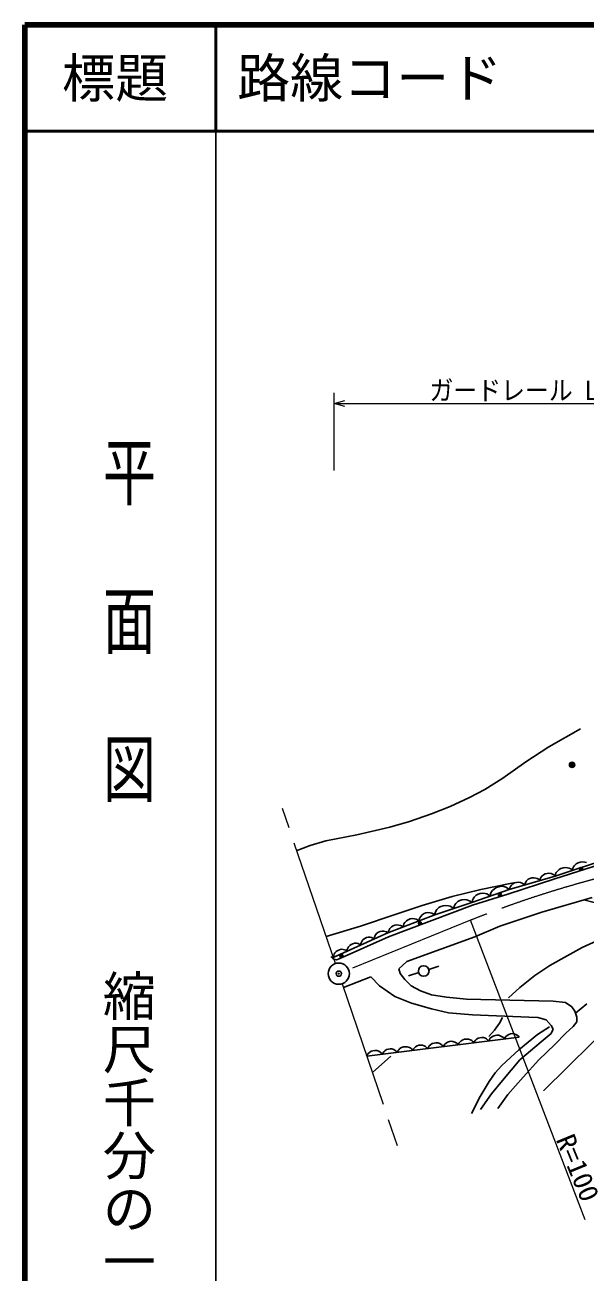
# Model space of a CAD drawing. Units: millimetres, scale not verified. Extents: x 40000 to 680000, y 20000 to 380000.
# Drawn here: x 40000 to 92805, y 262491 to 380000 of the extents above; entities that cross this region are included whole.
import ezdxf
from ezdxf.enums import TextEntityAlignment as Align

# ---------------------------------------------------------------- set-up
doc = ezdxf.new("R2010")
doc.units = ezdxf.units.MM
doc.header["$LTSCALE"] = 1000
doc.header["$PDMODE"] = 32
doc.header["$PDSIZE"] = 500
doc.linetypes.add('CHAIN', pattern=[18.5, 12, -1.5, 3.5, -1.5])
for name, color, linetype, lineweight in [('M-BGD', 7, 'Continuous', 25), ('M-BMK', 2, 'CHAIN', 13), ('M-BMK-SRVR', 3, 'Continuous', 25), ('M-STR-HTXT', 7, 'Continuous', 13), ('M-TTL', 2, 'Continuous', 140), ('M-TTL-BAND', 7, 'Continuous', 25), ('M-TTL-LINE', 7, 'Continuous', 50)]:
    doc.layers.add(name, color=color, linetype=linetype, lineweight=lineweight)
doc.layers.add('M-OTRS', color=6, linetype='Continuous')
doc.layers.add('M-TTL-TXT', color=7, linetype='Continuous')
doc.styles.add('@ＭＳ ゴシック', font='')
doc.styles.add('ＭＳ ゴシック', font='')
doc.styles.get('@ＭＳ ゴシック').set_extended_font_data('@MS Gothic')
doc.styles.get('ＭＳ ゴシック').set_extended_font_data('MS Gothic')

msp = doc.modelspace()

# ---------------------------------------------------------------- linework, layer by layer
at = {"layer": 'M-BGD'}
for p, q in [((94972, 301130), (89966, 299531)), ((94827, 301407), (89978, 299807)), ((91966, 300964), (91804, 300803)), ((92149, 301060), (91966, 300964)), ((92342, 301124), (92149, 301060)), ((92547, 301156), (92342, 301124)), ((92772, 301123), (92547, 301156)), ((92934, 301069), (92772, 301123)), ((89978, 299807), (85648, 298536)), ((87960, 299652), (87779, 299630)), ((88158, 299616), (87960, 299652)), ((88644, 299665), (88583, 299553)), ((88734, 299785), (88644, 299665)), ((88881, 299922), (88734, 299785)), ((89046, 300002), (88881, 299922)), ((89218, 300053), (89046, 300002)), ((89399, 300074), (89218, 300053)), ((89598, 300039), (89399, 300074)), ((89738, 299986), (89598, 300039)), ((89850, 299925), (89738, 299986)), ((89978, 299807), (89850, 299925)), ((90028, 300002), (89984, 299808)), ((90092, 300131), (90028, 300002)), ((90190, 300270), (90092, 300131)), ((90351, 300431), (90190, 300270)), ((90534, 300527), (90351, 300431)), ((90728, 300591), (90534, 300527)), ((90932, 300623), (90728, 300591)), ((91158, 300590), (90932, 300623)), ((91319, 300536), (91158, 300590)), ((91448, 300471), (91319, 300536)), ((91598, 300341), (91448, 300471)), ((91642, 300535), (91598, 300341)), ((91707, 300664), (91642, 300535)), ((91804, 300803), (91707, 300664)), ((85648, 298536), (82117, 297312)), ((84253, 298615), (84074, 298433)), ((84456, 298726), (84253, 298615)), ((84671, 298800), (84456, 298726)), ((84899, 298839), (84671, 298800)), ((85152, 298806), (84899, 298839)), ((85333, 298748), (85152, 298806)), ((85478, 298678), (85333, 298748)), ((85648, 298536), (85478, 298678)), ((89966, 299531), (85508, 298101)), ((85705, 298709), (85660, 298539)), ((85766, 298820), (85705, 298709)), ((85855, 298941), (85766, 298820)), ((86003, 299078), (85855, 298941)), ((86167, 299157), (86003, 299078)), ((86340, 299208), (86167, 299157)), ((86521, 299230), (86340, 299208)), ((86719, 299194), (86521, 299230)), ((86859, 299141), (86719, 299194)), ((86971, 299080), (86859, 299141)), ((87100, 298962), (86971, 299080)), ((87144, 299131), (87100, 298962)), ((87205, 299243), (87144, 299131)), ((87295, 299363), (87205, 299243)), ((87442, 299500), (87295, 299363)), ((87606, 299579), (87442, 299500)), ((87779, 299630), (87606, 299579)), ((88299, 299564), (88158, 299616)), ((88410, 299503), (88299, 299564)), ((88539, 299384), (88410, 299503)), ((88583, 299553), (88539, 299384)), ((82117, 297312), (78634, 296135)), ((80796, 297397), (80626, 297226)), ((80989, 297501), (80796, 297397)), ((81194, 297570), (80989, 297501)), ((81410, 297605), (81194, 297570)), ((81649, 297572), (81410, 297605)), ((81820, 297515), (81649, 297572)), ((81957, 297448), (81820, 297515)), ((82117, 297312), (81957, 297448)), ((82195, 297529), (82152, 297324)), ((85508, 298101), (82185, 297050)), ((82261, 297667), (82195, 297529)), ((82362, 297816), (82261, 297667)), ((82531, 297989), (82362, 297816)), ((82723, 298093), (82531, 297989)), ((82927, 298164), (82723, 298093)), ((83143, 298201), (82927, 298164)), ((83383, 298170), (83143, 298201)), ((83554, 298115), (83383, 298170)), ((83691, 298048), (83554, 298115)), ((83852, 297913), (83691, 298048)), ((83898, 298130), (83852, 297913)), ((83968, 298275), (83898, 298130)), ((84074, 298433), (83968, 298275)), ((88738, 296416), (93486, 297772)), ((78634, 296135), (74209, 294440)), ((82185, 297050), (74276, 294063)), ((77457, 296164), (77312, 296006)), ((77625, 296263), (77457, 296164)), ((77804, 296331), (77625, 296263)), ((77995, 296370), (77804, 296331)), ((78209, 296349), (77995, 296370)), ((78363, 296305), (78209, 296349)), ((78487, 296250), (78363, 296305)), ((78634, 296135), (78487, 296250)), ((78659, 296344), (78612, 296127)), ((78730, 296488), (78659, 296344)), ((78838, 296645), (78730, 296488)), ((79017, 296826), (78838, 296645)), ((79221, 296935), (79017, 296826)), ((79437, 297008), (79221, 296935)), ((79665, 297045), (79437, 297008)), ((79918, 297010), (79665, 297045)), ((80098, 296951), (79918, 297010)), ((80243, 296879), (80098, 296951)), ((80412, 296736), (80243, 296879)), ((80456, 296941), (80412, 296736)), ((80524, 297078), (80456, 296941)), ((80626, 297226), (80524, 297078)), ((84781, 295097), (88738, 296416)), ((74542, 295018), (74407, 294869)), ((74700, 295110), (74542, 295018)), ((74868, 295175), (74700, 295110)), ((75047, 295211), (74868, 295175)), ((75247, 295191), (75047, 295211)), ((75391, 295150), (75247, 295191)), ((75508, 295098), (75391, 295150)), ((75645, 294990), (75508, 295098)), ((75678, 295174), (75645, 294990)), ((75733, 295298), (75678, 295174)), ((75818, 295434), (75733, 295298)), ((75963, 295592), (75818, 295434)), ((76131, 295690), (75963, 295592)), ((76310, 295759), (76131, 295690)), ((76501, 295798), (76310, 295759)), ((76715, 295777), (76501, 295798)), ((76869, 295733), (76715, 295777)), ((76993, 295678), (76869, 295733)), ((77139, 295563), (76993, 295678)), ((77172, 295746), (77139, 295563)), ((77227, 295870), (77172, 295746)), ((77312, 296006), (77227, 295870)), ((82407, 294080), (84781, 295097)), ((74209, 294440), (69064, 292145)), ((74276, 294063), (69902, 292128)), ((71901, 293840), (71782, 293695)), ((72043, 293934), (71901, 293840)), ((72196, 294002), (72043, 293934)), ((72361, 294045), (72196, 294002)), ((72549, 294037), (72361, 294045)), ((72685, 294006), (72549, 294037)), ((72796, 293963), (72685, 294006)), ((72930, 293870), (72796, 293963)), ((72950, 294032), (72930, 293870)), ((72992, 294143), (72950, 294032)), ((73060, 294265), (72992, 294143)), ((73180, 294410), (73060, 294265)), ((73322, 294504), (73180, 294410)), ((73475, 294573), (73322, 294504)), ((73640, 294616), (73475, 294573)), ((73827, 294607), (73640, 294616)), ((73964, 294576), (73827, 294607)), ((74075, 294534), (73964, 294576)), ((74209, 294440), (74075, 294534)), ((74275, 294626), (74244, 294454)), ((74327, 294742), (74275, 294626)), ((74407, 294869), (74327, 294742)), ((76002, 291743), (82407, 294080)), ((69344, 292699), (69225, 292554)), ((69486, 292793), (69344, 292699)), ((69639, 292862), (69486, 292793)), ((69804, 292904), (69639, 292862)), ((69992, 292896), (69804, 292904)), ((70128, 292865), (69992, 292896)), ((70239, 292823), (70128, 292865)), ((70373, 292729), (70239, 292823)), ((70393, 292891), (70373, 292729)), ((70435, 293002), (70393, 292891)), ((70503, 293124), (70435, 293002)), ((70622, 293270), (70503, 293124)), ((70764, 293364), (70622, 293270)), ((70918, 293432), (70764, 293364)), ((71083, 293475), (70918, 293432)), ((71270, 293467), (71083, 293475)), ((71407, 293436), (71270, 293467)), ((71518, 293393), (71407, 293436)), ((71652, 293299), (71518, 293393)), ((71671, 293461), (71652, 293299)), ((71714, 293572), (71671, 293461)), ((71782, 293695), (71714, 293572)), ((68901, 292166), (68876, 292221)), ((68960, 292083), (68901, 292166)), ((69063, 291998), (68960, 292083)), ((69150, 291949), (69063, 291998)), ((69114, 292321), (69094, 292159)), ((69157, 292432), (69114, 292321)), ((69248, 291926), (69150, 291949)), ((69225, 292554), (69157, 292432)), ((69382, 291920), (69248, 291926)), ((69481, 291942), (69382, 291920)), ((69627, 292007), (69481, 291942)), ((69902, 292128), (69627, 292007)), ((75248, 291065), (76002, 291743)), ((70036, 289290), (72610, 290311)), ((72610, 290311), (73439, 289445)), ((75361, 290613), (75248, 291065)), ((75813, 290048), (75361, 290613)), ((77118, 290707), (76164, 290408)), ((78073, 291004), (79028, 291299)), ((73439, 289445), (74871, 288465)), ((76416, 289445), (75813, 290048)), ((77283, 288993), (76416, 289445)), ((74871, 288465), (76454, 287824)), ((78338, 288616), (77283, 288993)), ((79732, 288390), (78338, 288616)), ((81616, 288201), (79732, 288390)), ((89793, 288013), (81616, 288201)), ((90961, 287900), (89793, 288013)), ((91564, 287485), (90961, 287900)), ((76454, 287824), (78338, 287297)), ((78338, 287297), (79920, 286920)), ((79920, 286920), (82181, 286732)), ((82181, 286732), (87494, 286506)), ((91828, 287071), (91564, 287485)), ((92016, 286506), (91828, 287071)), ((87494, 286506), (88361, 286468)), ((88361, 286468), (89152, 286242)), ((89152, 286242), (89605, 285714)), ((89605, 285714), (89793, 285375)), ((90999, 284998), (91677, 285639)), ((91677, 285639), (92016, 286053)), ((92016, 286053), (92016, 286506)), ((86600, 284615), (72236, 282821)), ((81443, 284424), (81269, 284372)), ((81622, 284447), (81443, 284424)), ((81804, 284439), (81622, 284447)), ((81994, 284372), (81804, 284439)), ((82572, 284422), (82472, 284325)), ((82729, 284526), (82572, 284422)), ((82892, 284575), (82729, 284526)), ((83059, 284596), (82892, 284575)), ((83229, 284589), (83059, 284596)), ((83406, 284526), (83229, 284589)), ((83527, 284457), (83406, 284526)), ((83621, 284384), (83527, 284457)), ((83722, 284255), (83621, 284384)), ((83793, 284415), (83722, 284255)), ((83871, 284516), (83793, 284415)), ((83979, 284620), (83871, 284516)), ((84146, 284732), (83979, 284620)), ((84321, 284784), (84146, 284732)), ((84500, 284806), (84321, 284784)), ((84682, 284799), (84500, 284806)), ((84872, 284732), (84682, 284799)), ((85002, 284657), (84872, 284732)), ((85102, 284579), (85002, 284657)), ((85210, 284441), (85102, 284579)), ((85276, 284591), (85210, 284441)), ((85349, 284684), (85276, 284591)), ((85450, 284782), (85349, 284684)), ((85606, 284886), (85450, 284782)), ((85770, 284934), (85606, 284886)), ((85936, 284955), (85770, 284934)), ((86106, 284948), (85936, 284955)), ((86284, 284886), (86106, 284948)), ((86405, 284816), (86284, 284886)), ((86499, 284743), (86405, 284816)), ((86600, 284615), (86499, 284743)), ((89605, 284961), (88662, 284169)), ((89793, 285375), (89605, 284961)), ((89944, 283943), (90999, 284998)), ((72636, 283294), (72468, 283182)), ((72811, 283346), (72636, 283294)), ((72989, 283368), (72811, 283346)), ((73171, 283361), (72989, 283368)), ((73361, 283294), (73171, 283361)), ((73491, 283219), (73361, 283294)), ((73592, 283141), (73491, 283219)), ((73839, 283247), (73766, 283153)), ((73939, 283344), (73839, 283247)), ((74096, 283448), (73939, 283344)), ((74259, 283497), (74096, 283448)), ((74426, 283517), (74259, 283497)), ((74596, 283510), (74426, 283517)), ((74773, 283448), (74596, 283510)), ((74895, 283378), (74773, 283448)), ((74988, 283306), (74895, 283378)), ((75089, 283177), (74988, 283306)), ((75160, 283337), (75089, 283177)), ((75238, 283437), (75160, 283337)), ((75346, 283542), (75238, 283437)), ((75513, 283653), (75346, 283542)), ((75688, 283705), (75513, 283653)), ((75867, 283728), (75688, 283705)), ((76049, 283720), (75867, 283728)), ((76239, 283653), (76049, 283720)), ((76369, 283579), (76239, 283653)), ((76470, 283501), (76369, 283579)), ((76577, 283363), (76470, 283501)), ((76643, 283512), (76577, 283363)), ((76716, 283606), (76643, 283512)), ((76817, 283703), (76716, 283606)), ((76973, 283807), (76817, 283703)), ((77137, 283856), (76973, 283807)), ((77303, 283877), (77137, 283856)), ((77474, 283870), (77303, 283877)), ((77651, 283807), (77474, 283870)), ((77772, 283738), (77651, 283807)), ((77866, 283665), (77772, 283738)), ((77967, 283536), (77866, 283665)), ((78037, 283696), (77967, 283536)), ((78116, 283797), (78037, 283696)), ((78223, 283901), (78116, 283797)), ((78391, 284013), (78223, 283901)), ((78566, 284065), (78391, 284013)), ((78744, 284087), (78566, 284065)), ((78927, 284080), (78744, 284087)), ((79117, 284013), (78927, 284080)), ((79247, 283938), (79117, 284013)), ((79347, 283860), (79247, 283938)), ((79455, 283722), (79347, 283860)), ((79521, 283872), (79455, 283722)), ((79594, 283965), (79521, 283872)), ((79695, 284063), (79594, 283965)), ((79851, 284167), (79695, 284063)), ((80014, 284216), (79851, 284167)), ((80181, 284236), (80014, 284216)), ((80351, 284229), (80181, 284236)), ((80528, 284167), (80351, 284229)), ((80650, 284097), (80528, 284167)), ((80744, 284024), (80650, 284097)), ((80844, 283896), (80744, 284024)), ((80915, 284056), (80844, 283896)), ((80993, 284156), (80915, 284056)), ((81101, 284261), (80993, 284156)), ((81269, 284372), (81101, 284261)), ((82124, 284298), (81994, 284372)), ((82225, 284220), (82124, 284298)), ((82333, 284082), (82225, 284220)), ((82399, 284231), (82333, 284082)), ((82472, 284325), (82399, 284231)), ((88662, 284169), (86665, 282474)), ((88436, 282474), (89944, 283943)), ((72282, 282978), (72211, 282818)), ((72360, 283078), (72282, 282978)), ((72468, 283182), (72360, 283078)), ((72753, 281289), (74481, 282840)), ((73700, 283004), (73592, 283141)), ((73766, 283153), (73700, 283004)), ((86665, 282474), (85007, 280552)), ((86967, 280853), (88436, 282474)), ((85535, 279233), (86967, 280853)), ((85007, 280552), (83990, 279271)), ((83990, 279271), (82935, 277801)), ((84593, 277914), (85535, 279233))]:
    msp.add_line(p, q, dxfattribs=at)
for points in [[(65575, 302194), (66885, 302693), (68355, 303137), (71304, 303700), (74399, 304396), (76251, 304934), (78330, 305657), (80101, 306367), (81916, 307207), (83340, 307966), (85045, 309013), (87218, 310552), (89400, 311973), (92381, 313662)], [(92674, 297550), (93648, 297319), (94468, 297241), (95470, 297299), (96476, 297470), (98257, 297860), (100231, 298182), (109593, 300155), (118887, 302158), (121221, 302717), (123704, 303427), (126789, 304356), (129933, 305189), (133244, 305963), (136680, 306876), (139010, 307517), (141542, 308104), (143706, 308440), (145896, 308677), (146295, 308716)], [(68392, 294117), (71647, 295097), (74793, 296150), (77447, 297044), (80264, 297879), (82986, 298536), (85749, 299096), (86259, 299195)], [(85596, 288334), (86659, 289309), (88063, 290437), (89492, 291364), (91129, 292297), (92532, 293068), (93906, 293703)], [(91894, 286872), (92981, 287755)], [(82102, 277434), (82918, 279038), (83749, 280461), (84336, 281270), (84947, 281947), (86568, 283416), (88335, 284861), (89457, 285587)], [(83735, 284701), (84274, 285294), (84729, 285954), (85020, 286473)], [(88893, 279561), (95709, 286292)]]:
    msp.add_lwpolyline(points, dxfattribs=at)
for centre, radius in [((91581, 310286), 250), ((91581, 310286), 150), ((91581, 310286), 50), ((92420, 300472), 150), ((92420, 300472), 90), ((92420, 300472), 30), ((84792, 298032), 150), ((84792, 298032), 90), ((84792, 298032), 30), ((77241, 295343), 150), ((77241, 295343), 90), ((77241, 295343), 30), ((69841, 292265), 150), ((69841, 292265), 90), ((69841, 292265), 30), ((77595, 290857), 500)]:
    msp.add_circle(centre, radius, dxfattribs=at)
at = {"layer": 'M-BMK'}
for p, q in [((69265, 291554), (64283, 306172)), ((82017, 295643), (70515, 290983)), ((69910, 289661), (75097, 274404))]:
    msp.add_line(p, q, dxfattribs=at)
msp.add_arc((119251, 202833), 100000, 103.18271, 111.85989, dxfattribs=at)
at = {"layer": 'M-BMK-SRVR'}
for radius in [1000, 40]:
    msp.add_circle((69588, 290607), radius, dxfattribs=at)
at = {"layer": 'M-OTRS'}
msp.add_point((69588, 290607), dxfattribs=at)
at = {"layer": 'M-STR-HTXT'}
for p, q in [((69158, 338017), (69158, 345331)), ((69158, 344331), (70158, 344611)), ((70158, 344051), (69158, 344331)), ((69158, 344331), (108437, 344331)), ((92801, 267404), (82017, 295643))]:
    msp.add_line(p, q, dxfattribs=at)
at = {"layer": 'M-TTL'}
for p, q in [((40000, 380000), (40000, 20000)), ((680000, 380000), (40000, 380000))]:
    msp.add_line(p, q, dxfattribs=at)
at = {"layer": 'M-TTL-BAND'}
msp.add_line((58000, 370000), (58000, 20000), dxfattribs=at)
at = {"layer": 'M-TTL-LINE'}
for p, q in [((58000, 380000), (58000, 370000)), ((40000, 370000), (680000, 370000))]:
    msp.add_line(p, q, dxfattribs=at)

# ---------------------------------------------------------------- texts
at = {"layer": 'M-STR-HTXT', "style": 'ＭＳ ゴシック', "width": 0.9}
msp.add_text('ガードレール L=41.0', height=1833, dxfattribs=at).set_placement((78137, 344105), align=Align.BOTTOM_LEFT)
at = {"layer": 'M-STR-HTXT', "style": 'ＭＳ ゴシック', "width": 1.05}
msp.add_text('R=100', height=1833, rotation=292.4, dxfattribs=at).set_placement((89520, 274784), align=Align.BOTTOM_LEFT)
at = {"layer": 'M-TTL-BAND', "style": '@ＭＳ ゴシック', "width": 1.4}
msp.add_text('平  面  図', height=3666, rotation=270, dxfattribs=at).set_placement((49777, 306475), align=Align.MIDDLE_RIGHT)
at = {"layer": 'M-TTL-BAND', "style": '@ＭＳ ゴシック'}
msp.add_text('縮尺千分の一', height=3666, rotation=270, dxfattribs=at).set_placement((49777, 261030), align=Align.MIDDLE_RIGHT)
at = {"layer": 'M-TTL-TXT', "style": 'ＭＳ ゴシック'}
msp.add_text('標題', height=3666, dxfattribs=at).set_placement((48500, 375000), align=Align.MIDDLE_CENTER)
msp.add_text('路線コード', height=3666, dxfattribs=at).set_placement((60000, 375000), align=Align.MIDDLE_LEFT)

doc.saveas('drawing.dxf')
